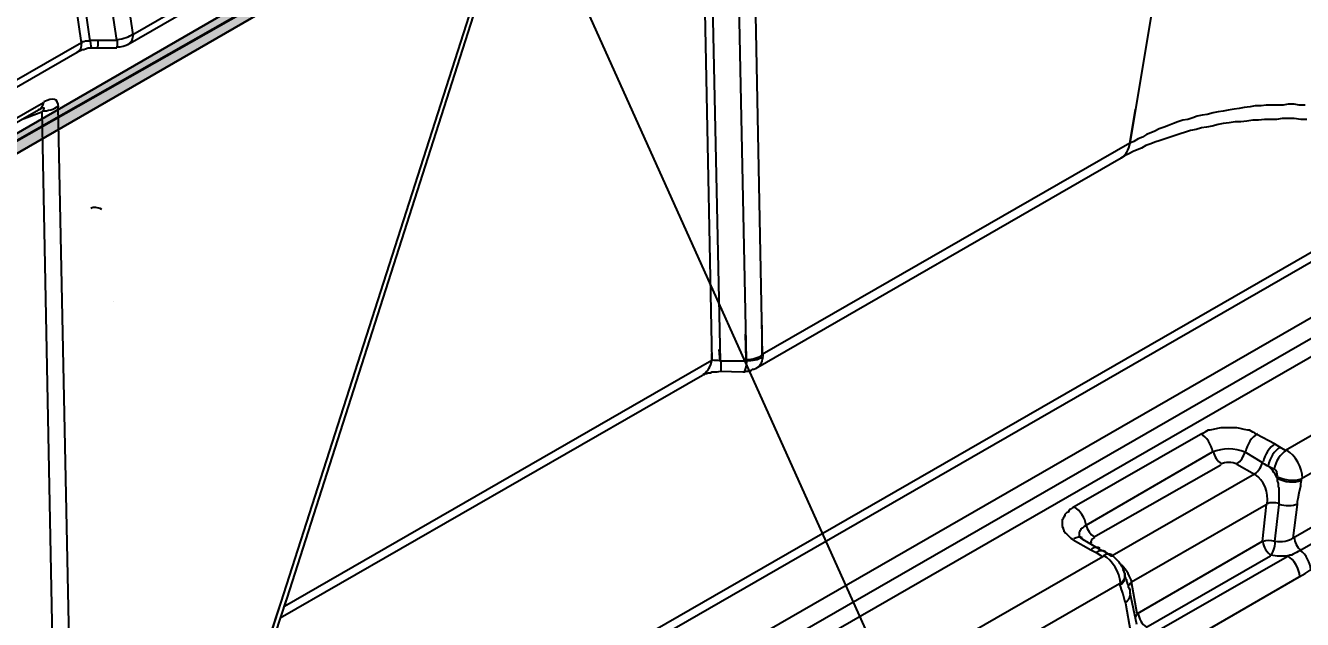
# Model space of a CAD drawing. Header units: feet. Extents: x -208 to 2089, y -974 to 342.
# Drawn here: x 805.63 to 833.36, y -550.63 to -537.72 of the extents above; entities that cross this region are included whole.
import ezdxf
from ezdxf import colors
from ezdxf.entities.mleader import LeaderData, LeaderLine
from ezdxf.math import Vec2, Vec3

# ---------------------------------------------------------------- set-up
doc = ezdxf.new("R2010")
doc.units = ezdxf.units.FT
doc.header["$MEASUREMENT"] = 0
for name, color, linetype in [('EQUIPMENT', 6, 'Continuous'), ('PDF_THIN', 7, 'Continuous'), ('TEXT', 1, 'Continuous')]:
    doc.layers.add(name, color=color, linetype=linetype)
doc.styles.add('NEI-A', font='arial.ttf', dxfattribs={"height": 0.1})

msp = doc.modelspace()

# ---------------------------------------------------------------- linework, layer by layer
at = {"layer": 'EQUIPMENT'}
for points in [[(833.52889, -520.72641), (832.77839, -524.02127), (832.76008, -524.07619), (832.72347, -524.16771), (832.68687, -524.24093), (832.63195, -524.29584), (832.59534, -524.35076), (832.55873, -524.38737), (832.48551, -524.44228), (788.46247, -549.86765), (788.5723, -550.23375), (832.68687, -524.77177), (832.72347, -524.73516), (832.77839, -524.69855), (832.8333, -524.64364), (832.90652, -524.57042), (832.94313, -524.5155), (832.99805, -524.46059), (833.03466, -524.38737), (833.05296, -524.33245), (833.08957, -524.27754), (833.10788, -524.22263), (833.14449, -524.09449), (833.93159, -520.6898)], [(788.46247, -549.86765), (832.48551, -524.44228), (832.50382, -524.42398), (832.54043, -524.40567), (832.55873, -524.40567), (832.57704, -524.36906), (832.59534, -524.35076), (832.61365, -524.33245), (832.63195, -524.31415), (832.66856, -524.27754), (832.68687, -524.24093), (832.68687, -524.22263), (832.70517, -524.18602), (832.72347, -524.14941), (832.74178, -524.1128), (832.76008, -524.09449), (832.76008, -524.05788), (832.77839, -524.02127), (833.52889, -520.72641)], [(833.93159, -520.6898), (833.14449, -524.09449), (833.12618, -524.14941), (833.10788, -524.20432), (833.08957, -524.25923), (833.07127, -524.29584), (833.05296, -524.35076), (833.01635, -524.40567), (832.99805, -524.44228), (832.96144, -524.4972), (832.94313, -524.53381), (832.90652, -524.57042), (832.86991, -524.60703), (832.8333, -524.64364), (832.79669, -524.68025), (832.76008, -524.71685), (832.72347, -524.73516), (832.68687, -524.77177), (788.5723, -550.23375)], [(807.59098, -535.46177), (807.95708, -537.91462), (833.49228, -523.21586), (833.49228, -520.74471)], [(807.84725, -538.13427), (833.40075, -523.41721), (833.43736, -523.39891), (833.49228, -523.3806), (833.54719, -523.34399), (833.60211, -523.32569), (833.65702, -523.30739), (833.73024, -523.28908), (833.78515, -523.27078), (833.85837, -523.25247), (833.93159, -523.23417), (834.00481, -523.21586), (834.07803, -523.19756), (834.13294, -523.19756), (834.22447, -523.17925), (834.29769, -523.17925), (834.37091, -523.17925), (834.44413, -523.17925)], [(832.32077, -524.03958), (829.61166, -540.27593), (829.73979, -539.54374)], [(832.8333, -524.64364), (788.46247, -549.86765)], [(832.72347, -524.73516), (788.46247, -549.86765), (832.77839, -524.69855)], [(855.03703, -530.28151), (802.19107, -560.70409)], [(855.20177, -530.39134), (802.37412, -560.81392)], [(821.35619, -530.84896), (821.63077, -544.87044), (821.63077, -544.22977)], [(820.53248, -544.99857), (811.25194, -550.34357), (816.63356, -533.52146), (816.63356, -533.50316), (816.63356, -533.48485), (816.63356, -533.46655), (816.65186, -533.44824), (816.67017, -533.42994), (816.67017, -533.41163), (816.68847, -533.39333), (816.70677, -533.37503), (816.72508, -533.35672), (816.74338, -533.33842), (816.74338, -533.32011), (816.76169, -533.30181), (816.77999, -533.30181), (816.7983, -533.2835), (816.8166, -533.2835), (816.8166, -533.2652), (820.93518, -530.90388), (820.95349, -530.90388), (820.95349, -530.88557)], [(820.56909, -531.10523), (820.9901, -530.95879), (821.28297, -544.98027), (821.26467, -544.43112)], [(820.25791, -531.28828), (820.53248, -544.99857), (820.53248, -544.85213)], [(820.42265, -531.19675), (820.71553, -545.01688), (820.69722, -544.76061)], [(803.0697, -562.46135), (855.93396, -532.02047)], [(857.94749, -532.58792), (832.99805, -546.95719), (832.86991, -546.88397), (832.76008, -546.81075), (832.37568, -546.6094), (832.33907, -546.59109), (832.32077, -546.57279), (832.28416, -546.55448), (832.24755, -546.53618), (832.21094, -546.51787), (832.17433, -546.51787), (832.10111, -546.49957), (832.00959, -546.48126), (831.93637, -546.46296), (831.84484, -546.46296), (831.77163, -546.46296), (831.6801, -546.46296), (831.58858, -546.46296), (831.51536, -546.48126), (831.42383, -546.49957), (831.35061, -546.51787), (831.31401, -546.51787), (831.2774, -546.53618), (831.24079, -546.55448), (831.22248, -546.57279), (831.18587, -546.59109), (831.14926, -546.6094), (828.40354, -548.18361), (828.36693, -548.20191), (828.34863, -548.22022), (828.31202, -548.23852), (828.29371, -548.25683), (828.27541, -548.29344), (828.2388, -548.31174), (828.22049, -548.33005), (828.20219, -548.34835), (828.20219, -548.36666), (828.18388, -548.40327), (828.16558, -548.42157), (828.16558, -548.43988), (828.14727, -548.45818), (828.14727, -548.49479), (828.14727, -548.51309), (828.14727, -548.5314), (828.14727, -548.56801), (828.14727, -548.58631), (828.14727, -548.60462), (828.16558, -548.64123), (828.16558, -548.65953), (828.18388, -548.67784), (828.18388, -548.71445), (828.20219, -548.73275), (828.22049, -548.75106), (828.2388, -548.76936), (828.2571, -548.78767), (828.29371, -548.82428), (828.31202, -548.84258), (828.33032, -548.86089), (828.36693, -548.87919), (828.38524, -548.8975), (828.76964, -549.11715), (828.87947, -549.17207), (829.02591, -549.26359), (804.07646, -563.61455)], [(804.16799, -566.4701), (804.25951, -566.41519), (804.31443, -566.37858), (804.36934, -566.36027), (804.589, -566.23214), (804.79035, -566.10401), (830.01436, -551.5883), (830.12419, -551.51508), (830.25233, -551.46017), (833.29092, -549.70291), (833.41906, -549.62969), (833.52889, -549.55647), (858.7529, -535.04076), (858.95425, -534.91263), (859.17391, -534.8028), (859.22883, -534.76619), (859.26543, -534.72958), (859.32035, -534.71128), (859.35696, -534.67467)], [(858.51494, -534.61975), (833.30923, -549.13546), (833.27262, -549.15376), (833.23601, -549.17207), (833.16279, -549.20868), (833.12618, -549.22698), (833.08957, -549.22698), (833.05296, -549.24529), (833.03466, -549.26359), (829.99606, -551.00255), (829.97775, -551.02085), (829.95945, -551.03916), (829.92284, -551.05746), (829.90454, -551.09407), (829.88623, -551.11238), (829.84962, -551.13068), (829.81301, -551.14899), (829.79471, -551.16729), (804.57069, -565.683)], [(806.71235, -535.86448), (807.02354, -538.06105), (807.00523, -538.06105), (806.98693, -538.06105), (806.93201, -538.06105), (806.8954, -538.07936), (806.85879, -538.07936), (806.84049, -538.09766), (802.24598, -540.73355)], [(806.84049, -538.09766), (806.52931, -535.956)], [(802.20937, -540.9166), (806.74896, -538.29902), (806.76727, -538.29902), (806.78557, -538.28071), (806.82218, -538.26241), (806.85879, -538.2441), (806.8954, -538.2441), (806.93201, -538.2258), (806.98693, -538.20749), (807.02354, -538.20749), (807.06015, -538.20749), (807.11506, -538.20749), (807.18828, -538.20749), (807.60929, -538.20749)], [(833.41906, -539.45222), (833.29092, -539.45222), (833.18109, -539.43391), (833.05296, -539.43391), (832.94313, -539.45222), (832.815, -539.45222), (832.70517, -539.45222), (832.57704, -539.45222), (832.46721, -539.47052), (832.33907, -539.47052), (832.22925, -539.48883), (832.10111, -539.50713), (831.99128, -539.52544), (831.88145, -539.54374), (831.75332, -539.56205), (831.64349, -539.58035), (831.53366, -539.59866), (831.42383, -539.61696), (831.2957, -539.65357), (831.18587, -539.67188), (831.07604, -539.69018), (830.98452, -539.72679), (830.87469, -539.7634), (830.76486, -539.78171), (830.65503, -539.81831), (830.56351, -539.85492), (830.45368, -539.89153), (830.36216, -539.92814), (830.25233, -539.96475), (830.1608, -540.01967), (830.06928, -540.05628), (829.97775, -540.09289), (829.88623, -540.1478), (829.79471, -540.18441), (829.70318, -540.23933), (829.61166, -540.27593), (821.63077, -544.87044)], [(805.92525, -539.54374), (805.90694, -539.56205), (801.78836, -541.92337), (801.78836, -541.94167), (801.77006, -541.94167), (801.75175, -541.94167), (801.73345, -541.95998), (801.73345, -541.97828), (801.71514, -541.99659), (801.69684, -542.01489), (801.67853, -542.0332), (801.66023, -542.0515), (801.64192, -542.06981), (801.64192, -542.08811), (801.62362, -542.10641), (801.62362, -542.12472), (801.60531, -542.14302), (801.60531, -542.16133), (801.60531, -542.17963), (796.46167, -558.23294)], [(805.54085, -539.7634), (805.98016, -539.59866), (806.25473, -553.63844), (806.25473, -553.1076)], [(805.92525, -539.54374), (805.92525, -539.54374)], [(806.32795, -539.48883), (806.62083, -553.52861), (806.60253, -552.90625)], [(833.45567, -539.7634), (833.32753, -539.7634), (833.18109, -539.7451), (833.05296, -539.7451), (832.92483, -539.7451), (832.79669, -539.7634), (832.66856, -539.7634), (832.54043, -539.7634), (832.41229, -539.78171), (832.28416, -539.78171), (832.15603, -539.80001), (832.02789, -539.81831), (831.89976, -539.81831), (831.77163, -539.83662), (831.64349, -539.85492), (831.53366, -539.87323), (831.40553, -539.90984), (831.2774, -539.92814), (831.16757, -539.94645), (831.05774, -539.98306), (830.9296, -540.00136), (830.81978, -540.03797), (830.70995, -540.07458), (830.60012, -540.11119), (830.49029, -540.1478), (830.38046, -540.18441), (830.27063, -540.22102), (830.1608, -540.25763), (830.06928, -540.29424), (829.95945, -540.33085), (829.86793, -540.38576), (829.7764, -540.42237), (829.68488, -540.45898), (829.59335, -540.5139), (829.50183, -540.55051), (829.42861, -540.60542), (821.48433, -545.18162), (821.44772, -545.19993), (821.41111, -545.19993), (821.3928, -545.21823), (821.35619, -545.23654), (821.31958, -545.23654), (821.28297, -545.23654), (821.24637, -545.25484), (821.20976, -545.25484), (820.71553, -545.23654), (820.64231, -545.25484), (820.58739, -545.25484), (820.53248, -545.25484), (820.49587, -545.27315), (820.45926, -545.27315), (820.44095, -545.27315), (820.42265, -545.29145), (820.40434, -545.29145), (820.38604, -545.29145), (820.36773, -545.30975), (820.34943, -545.30975), (820.33113, -545.32806), (811.16042, -550.59984)], [(807.52848, -543.71742), (807.52848, -543.71742)], [(828.82455, -548.84258), (831.58858, -547.26837)], [(831.93637, -547.25006), (832.32077, -547.46972), (829.22726, -549.24529)], [(832.815, -547.52464), (832.815, -547.56125), (832.815, -547.61616), (832.8333, -547.67107), (832.8333, -547.74429), (832.85161, -547.7626), (832.85161, -547.79921), (832.85161, -547.83582), (832.85161, -547.87243), (832.85161, -547.96395), (832.85161, -548.03717), (832.85161, -548.12869), (832.76008, -548.93411)], [(829.95945, -550.80119), (832.66856, -549.24529)]]:
    msp.add_lwpolyline(points, dxfattribs=at)
for points in [[(788.5723, -550.23375), (832.68687, -524.77177), (832.72347, -524.73516), (832.77839, -524.69855), (832.8333, -524.64364), (832.90652, -524.57042), (832.94313, -524.5155), (832.99805, -524.46059), (833.03466, -524.38737), (833.05296, -524.33245), (833.08957, -524.27754), (833.10788, -524.22263), (833.14449, -524.09449), (833.93159, -520.6898), (833.52889, -520.72641), (832.77839, -524.02127), (832.76008, -524.07619), (832.72347, -524.16771), (832.68687, -524.24093), (832.63195, -524.29584), (832.59534, -524.35076), (832.55873, -524.38737), (832.48551, -524.44228), (788.46247, -549.86765)], [(802.90496, -562.16848), (802.90496, -561.71086), (855.73261, -531.28828), (855.76922, -531.72759)], [(833.25431, -548.12869), (833.25431, -548.05547), (833.27262, -548.00056), (833.29092, -547.87243), (833.32753, -547.72599), (833.32753, -547.67107), (833.34584, -547.59785), (833.34584, -547.56125), (858.31359, -533.19198), (858.3685, -534.34518), (833.16279, -548.86089)], [(832.48551, -548.93411), (829.7764, -550.50832), (829.64827, -549.81274), (832.57704, -548.12869)], [(829.62996, -550.89272), (804.42425, -565.40843), (804.42425, -564.21861), (829.392, -549.84935), (829.392, -549.86765), (829.41031, -549.92256), (829.42861, -549.97748), (829.46522, -550.069), (829.48353, -550.16053), (829.50183, -550.21544), (829.52013, -550.27036)]]:
    msp.add_lwpolyline(points, close=True, dxfattribs=at)
for points in [[(816.92334, -533.09059, 0.18088695), (816.50542, -533.63129), (810.92246, -551.03916), (811.17873, -550.25205)], [(807.03068, -538.04222, -0.01422429), (807.18828, -538.04275), (807.60929, -538.04275), (807.24319, -535.58991), (807.20658, -535.58991)], [(796.38845, -558.17803), (801.47718, -542.28946, -0.18088695), (801.89819, -541.75862), (806.01677, -539.3973)], [(832.74178, -547.35989), (832.59534, -547.28667), (832.54043, -547.25006), (832.48551, -547.21345), (832.11942, -546.9938, 0.2052577), (831.40553, -546.9938), (828.65981, -548.58631), (828.6232, -548.60462), (828.58659, -548.64123), (828.56829, -548.64123), (828.54998, -548.65953), (828.54998, -548.67784), (828.53168, -548.69614), (828.53168, -548.71445), (828.51337, -548.73275), (828.51337, -548.75106), (828.51337, -548.76936), (828.51337, -548.78767), (828.51337, -548.80597), (828.51337, -548.82428), (828.53168, -548.84258), (828.54998, -548.86089), (828.56829, -548.86089), (828.58659, -548.87919), (828.95269, -549.09885), (829.06251, -549.15376), (829.20895, -549.24529), (829.24556, -549.24529), (829.26387, -549.26359), (829.28217, -549.2819), (829.31878, -549.31851), (829.33709, -549.33681), (829.35539, -549.35512), (829.3737, -549.37342), (829.392, -549.41003), (829.41031, -549.42833), (829.42861, -549.46494), (829.44692, -549.48325), (829.46522, -549.51986), (829.46522, -549.53816), (829.48353, -549.57477), (829.48353, -549.59308), (829.50183, -549.62969), (829.50183, -549.6663), (829.50183, -549.6846), (829.52013, -549.72121), (829.52013, -549.73952), (829.53844, -549.75782), (829.53844, -549.77613), (829.53844, -549.79443), (829.55674, -549.83104), (829.55674, -549.84935), (829.57505, -549.88595), (829.57505, -549.92256), (829.59335, -549.94087), (829.61166, -549.97748), (829.61166, -550.0507), (829.7581, -550.72798)], [(811.28855, -550.19714), (811.05059, -550.92933, -0.2052577), (810.6845, -551.38695), (806.45609, -553.82149), (806.41948, -553.83979), (806.40117, -553.8581), (806.36456, -553.8764), (806.32795, -553.8764), (806.29134, -553.89471), (806.25473, -553.89471), (806.21812, -553.89471), (806.18151, -553.89471), (805.68729, -553.89471), (805.63237, -553.89471), (805.55915, -553.91301)]]:
    msp.add_lwpolyline(points, format="xyb", dxfattribs=at)
for centre, radius, start, end in [((807.61845, -537.68589), 0.5033, 270.170081, 299.94098), ((832.90671, -548.15566), 1.08975, 257.929183, 276.889367)]:
    msp.add_arc(centre, radius, start, end, dxfattribs=at)
for points in [[(807.03391, -538.05431), (807.04496, -538.15207), (807.0554, -538.20704), (807.06284, -538.20659)], [(807.19893, -538.18919), (807.20141, -538.18918), (807.20361, -538.13387), (807.20505, -538.03592)], [(807.61958, -538.02637), (807.7523, -538.01548), (807.87945, -537.96916), (807.97308, -537.89759)], [(807.61994, -538.18919), (807.62242, -538.18918), (807.62462, -538.13387), (807.62606, -538.03592)], [(807.86966, -538.12202), (807.93206, -538.08608), (807.96789, -538.00939), (807.96987, -537.90749)], [(806.75307, -538.30507), (806.81547, -538.26913), (806.85129, -538.19244), (806.85327, -538.09054)], [(805.92935, -539.5498), (805.97991, -539.52068), (806.01331, -539.46462), (806.02501, -539.38925)], [(806.34202, -539.48848), (806.33766, -539.31105), (806.22, -539.27213), (806.02491, -539.38358)], [(805.99255, -539.59201), (806.05737, -539.51762), (806.04187, -539.49502), (805.94938, -539.52911)], [(805.9815, -539.58041), (806.11497, -539.58075), (806.24381, -539.54154), (806.33966, -539.47139)], [(829.4231, -540.60044), (829.52584, -540.54127), (829.59453, -540.42874), (829.6198, -540.27818)], [(807.28268, -541.71794), (807.19413, -541.6693), (807.11046, -541.66212), (807.04845, -541.69784)], [(831.41375, -546.98416), (831.38708, -546.82764), (831.2787, -546.66229), (831.15448, -546.5886)], [(832.38877, -546.5886), (832.26455, -546.66229), (832.15617, -546.82764), (832.1295, -546.98416)], [(832.77317, -546.80826), (832.64895, -546.88195), (832.54057, -547.0473), (832.5139, -547.20382)], [(832.883, -546.88148), (832.75615, -546.95673), (832.64623, -547.12721), (832.62232, -547.28581)], [(833.36234, -547.55963), (833.36364, -547.3297), (833.21316, -547.05977), (833.02201, -546.94914)], [(831.43055, -546.97905), (831.44842, -547.08195), (831.51973, -547.19087), (831.60114, -547.23962)], [(831.93857, -547.25282), (831.84284, -547.19965), (831.68639, -547.2004), (831.58913, -547.25448)], [(831.94211, -547.23962), (832.02352, -547.19087), (832.09483, -547.08195), (832.1127, -546.97905)], [(832.32651, -547.45928), (832.40792, -547.41053), (832.47923, -547.30161), (832.4971, -547.19871)], [(833.01113, -546.9547), (832.88428, -547.02995), (832.77437, -547.20043), (832.75045, -547.35903)], [(832.59417, -548.11965), (832.63878, -547.87055), (832.52354, -547.58805), (832.33356, -547.48075)], [(832.81526, -547.55097), (832.75839, -547.44121), (832.68563, -547.34586), (832.60344, -547.27339)], [(832.81874, -547.50406), (832.82598, -547.44641), (832.79517, -547.38056), (832.74906, -547.35513)], [(832.81859, -547.52585), (832.96504, -547.60592), (833.20027, -547.62571), (833.34514, -547.57016)], [(832.81859, -547.56246), (832.96504, -547.64253), (833.20027, -547.66232), (833.34514, -547.60677)], [(828.66803, -548.57668), (828.64136, -548.42016), (828.53298, -548.25481), (828.40876, -548.18112)], [(832.85898, -548.10738), (832.76791, -548.08231), (832.66436, -548.08406), (832.59524, -548.11182)], [(832.85333, -548.12416), (832.9917, -548.16138), (833.14886, -548.15947), (833.25361, -548.11931)], [(828.66653, -548.57157), (828.68439, -548.67447), (828.7557, -548.78339), (828.83711, -548.83214)], [(828.58166, -548.85604), (828.5334, -548.82825), (828.46748, -548.83568), (828.39832, -548.8767)], [(828.84341, -548.847), (828.78534, -548.87929), (828.75918, -548.92516), (828.7735, -548.9696)], [(832.77244, -548.92684), (832.90959, -548.95462), (833.06744, -548.92325), (833.17449, -548.84696)], [(833.18389, -548.84771), (833.18836, -548.94451), (833.24952, -549.05993), (833.33017, -549.12372)], [(828.96606, -549.0757), (828.9178, -549.04791), (828.85188, -549.05534), (828.78272, -549.09636)], [(829.07589, -549.14892), (829.02763, -549.12113), (828.96171, -549.12855), (828.89255, -549.16958)], [(832.76745, -548.93109), (832.67639, -548.90603), (832.57284, -548.90777), (832.50371, -548.93554)], [(832.50662, -548.93923), (832.51167, -549.04887), (832.58883, -549.17958), (832.68112, -549.23485)], [(832.6828, -549.23795), (832.72985, -549.17436), (832.76834, -549.04908), (832.77404, -548.94092)], [(833.54288, -549.54523), (833.53667, -549.3979), (833.44385, -549.2226), (833.3209, -549.12602)], [(829.22233, -549.22214), (829.17407, -549.19434), (829.10815, -549.20177), (829.03899, -549.2428)], [(829.41188, -549.82736), (829.39858, -549.60577), (829.23468, -549.34355), (829.0412, -549.23433)], [(833.30492, -549.69166), (833.29788, -549.5248), (833.18069, -549.32633), (833.03988, -549.2428)], [(829.4107, -549.83902), (829.48994, -549.77569), (829.52766, -549.69552), (829.51309, -549.6214)], [(829.4107, -549.87563), (829.48994, -549.8123), (829.52766, -549.73213), (829.51309, -549.65801)], [(829.65826, -549.80933), (829.62578, -549.69669), (829.54416, -549.56291), (829.43768, -549.44778)], [(829.6665, -549.80494), (829.63224, -549.83132), (829.60917, -549.86249), (829.60025, -549.89443)], [(829.52053, -550.26004), (829.59977, -550.1967), (829.63749, -550.11653), (829.62292, -550.04241)], [(829.79463, -550.50052), (829.76634, -550.5223), (829.74559, -550.54743), (829.73421, -550.57365)], [(829.7975, -550.49514), (829.80256, -550.60478), (829.87972, -550.73549), (829.97201, -550.79075)]]:
    msp.add_open_spline(points, degree=3, dxfattribs=at)
for points in [[(832.48551, -524.44228), (832.99805, -524.46059), (788.46247, -549.86765)], [(832.99805, -524.46059), (788.46247, -549.86765), (832.94313, -524.5155)], [(832.94313, -524.5155), (832.90652, -524.57042), (788.46247, -549.86765)], [(832.90652, -524.57042), (788.46247, -549.86765), (832.8333, -524.64364)], [(832.68687, -524.77177), (788.46247, -549.86765), (788.5723, -550.23375)]]:
    msp.add_solid(points, dxfattribs=at)
at = {"layer": 'PDF_THIN', "lineweight": 25}
msp.add_lwpolyline([(821.27891, -544.98001, -0.04552843), (821.28297, -545.01688), (820.71553, -545.01688)], format="xyb", dxfattribs=at)
for centre, radius, start, end in [((820.76011, -543.24437), 1.75508, 262.706757, 268.498395), ((821.22188, -544.83396), 0.43201, 347.952095, 355.515317)]:
    msp.add_arc(centre, radius, start, end, dxfattribs=at)
for points in [[(820.34392, -545.30478), (820.44666, -545.24561), (820.51535, -545.13307), (820.54062, -544.98251)], [(820.73021, -545.00261), (820.7305, -545.15366), (820.73184, -545.23648), (820.73399, -545.2365)], [(821.28431, -544.98033), (821.41779, -544.98067), (821.54662, -544.94145), (821.64247, -544.87131)], [(821.28588, -545.00025), (821.41647, -545.01075), (821.54253, -544.98239), (821.63714, -544.92122)], [(821.50467, -545.17259), (821.5742, -545.13237), (821.62381, -545.0488), (821.64841, -544.93047)], [(821.22302, -545.24824), (821.25993, -545.24872), (821.28621, -545.16538), (821.29721, -545.01289)]]:
    msp.add_open_spline(points, degree=3, dxfattribs=at)
at = {"layer": 'PDF_THIN', "color": 7, "true_color": 0xffffff, "transparency": 33554559}
msp.add_solid([(810.92246, -533.48485), (783.64831, -537.05429), (798.16401, -540.67864)], dxfattribs=at)

# ---------------------------------------------------------------- leaders
at = {"layer": 'TEXT'}
ml = msp.add_multileader_mtext('Standard', dxfattribs=at)
ml.set_content('ADD 3 FT OF SLACK ON MVAC CABLES FOR SERVICE LOOP', color=256, style='NEI-A')
ml.set_leader_properties()
ml.build(insert=Vec2(0, 0))
ml.multileader.update_dxf_attribs({"dogleg_length": 0.0625, "arrow_head_size": 2.14436, "scale": 20})
ctx = ml.context
ctx.base_point, ctx.scale, ctx.char_height, ctx.arrow_head_size, ctx.landing_gap_size, ctx.plane_origin = Vec3(968.33043, -521.95384), 20, 2, 2.14436, 1.28662, Vec3(928.59475, -559.04331)
ctx.text_align_type = 2
notes = []
notes.append((ctx, [(1, (1, 1, 0), (988.92264, -521.95384), (-1, 0), 1.07218, [(0, [(1021.37169, -539.60692)], 0, [])])]))
ctx.mtext.insert, ctx.mtext.width, ctx.mtext.defined_height, ctx.mtext.alignment, ctx.mtext.line_spacing_factor, ctx.mtext.flow_direction = Vec3(986.56384, -520.93679), 17.1506188, 4.59906, 3, 0.9, 5
ml = msp.add_multileader_mtext('Standard', dxfattribs=at)
ml.set_content('{\\H1.08333x;2 POS. 35kV 600 A,P JUNCTION INSERT SEE DETAIL 1.}', color=256, style='NEI-A')
ml.set_leader_properties()
ml.build(insert=Vec2(0, 0))
ml.multileader.update_dxf_attribs({"dogleg_length": 0.0625, "arrow_head_size": 2.5, "scale": 20})
ctx = ml.context
ctx.base_point, ctx.scale, ctx.char_height, ctx.arrow_head_size, ctx.landing_gap_size, ctx.plane_origin = Vec3(840.08622, -584.15422), 20, 2, 2.5, 1.5, Vec3(795.9645, -563.82487)
notes.append((ctx, [(0, (1, 1, 0), (838.83622, -584.15422), (1, 0), 1.25, [(0, [(815.23018, -531.62117)], 0, [])])]))
ctx.mtext.insert, ctx.mtext.width, ctx.mtext.line_spacing_factor, ctx.mtext.flow_direction = Vec3(841.58622, -583.13575), 32.8297529, 0.9, 5
for ctx, leaders in notes:
    for number, flags, end, landing, length, lines in leaders:
        leader = LeaderData()
        leader.index, (leader.has_last_leader_line, leader.has_dogleg_vector, leader.attachment_direction) = number, flags
        leader.last_leader_point, leader.dogleg_vector, leader.dogleg_length = Vec3(end), Vec3(landing), length
        for number, points, colour, breaks in lines:
            line = LeaderLine()
            line.index, line.vertices, line.color, line.breaks = number, Vec3.list(points), colors.encode_raw_color(colour), breaks
            leader.lines.append(line)
        ctx.leaders.append(leader)

doc.saveas('drawing.dxf')
